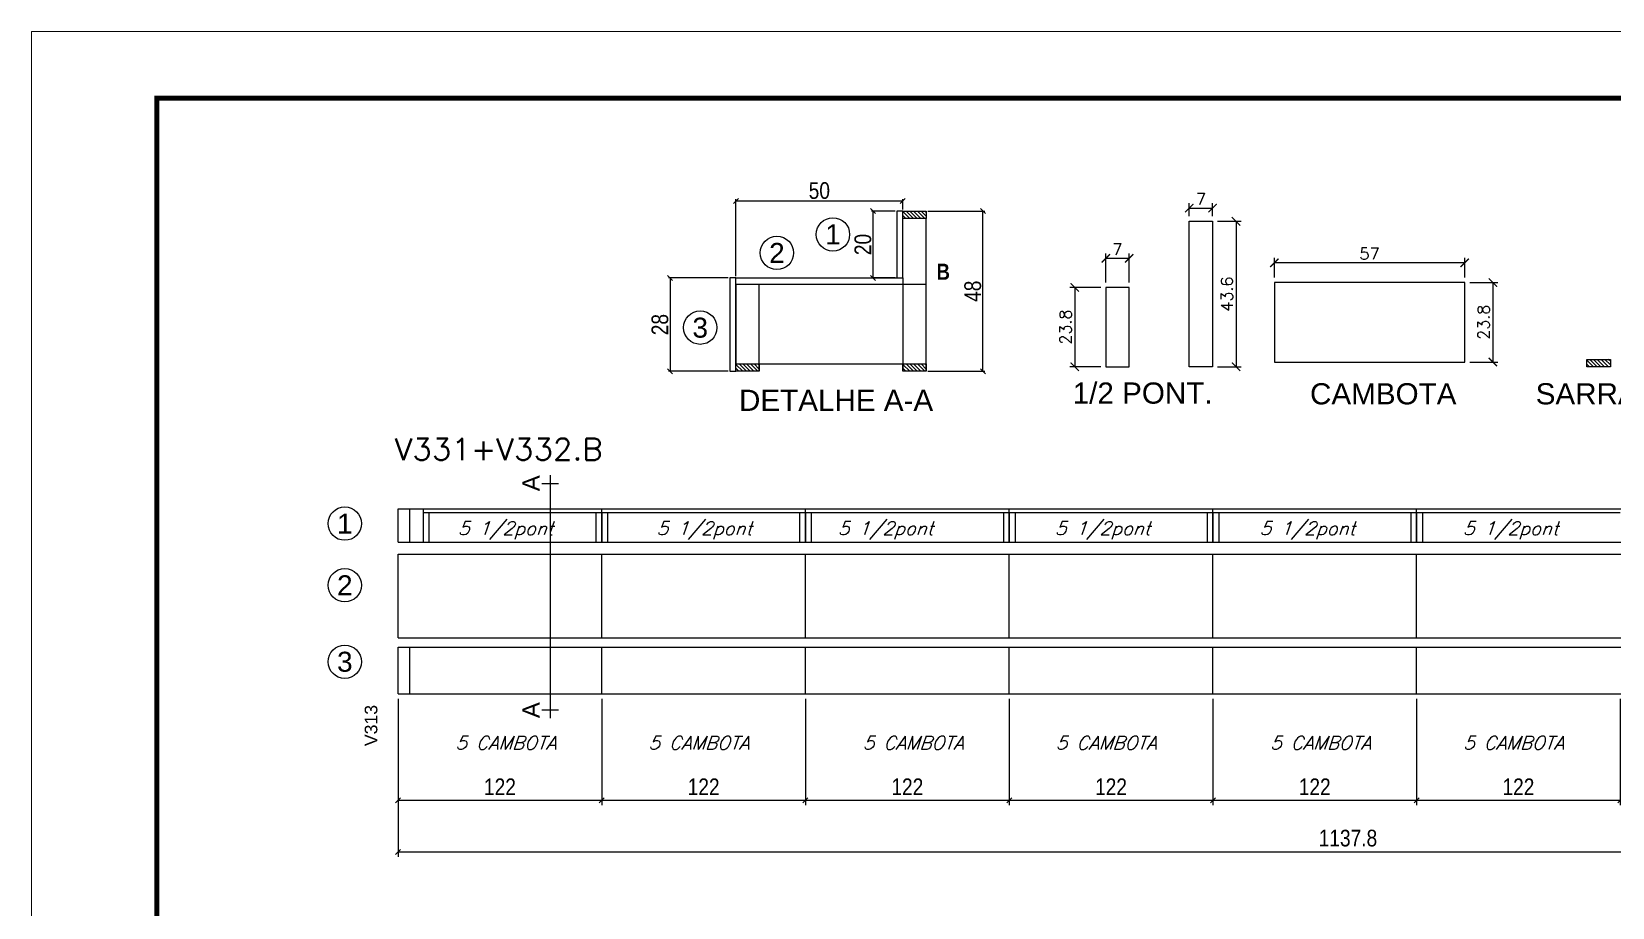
# Model space of a CAD drawing. Extents: x -3394 to 16474, y -5031 to 14397.
# Drawn here: x 9027 to 9974, y 2386 to 2911 of the extents above; entities that cross this region are included whole.
import ezdxf
from ezdxf.enums import TextEntityAlignment as Align

# ---------------------------------------------------------------- set-up
doc = ezdxf.new("R2010")
doc.units = 0
doc.linetypes.add('DASHED', pattern=[0.75, 0.5, -0.25])
doc.linetypes.add('HIDDEN', pattern=[0.375, 0.25, -0.125])
doc.layers.get('0').update_dxf_attribs({"linetype": 'CONTINUOUS'})
doc.layers.get('Defpoints').update_dxf_attribs({"linetype": 'CONTINUOUS'})
for name, color, linetype in [('COTA', 241, 'CONTINUOUS'), ('detalhes', 4, 'CONTINUOUS'), ('NOMENCLATURA', 7, 'CONTINUOUS'), ('Painéis', 200, 'CONTINUOUS'), ('Sarr 3.5x7', 81, 'CONTINUOUS'), ('SARR_2.2x7', 40, 'CONTINUOUS'), ('SARR_3.5x7', 81, 'CONTINUOUS'), ('texto', 7, 'CONTINUOUS')]:
    doc.layers.add(name, color=color, linetype=linetype)
for name, color, linetype, lineweight in [('Folhas', 255, 'CONTINUOUS', 9), ('SARRAFO DE PRESSAO', 251, 'DASHED', 9), ('Texto Seção', 7, 'CONTINUOUS', 15)]:
    doc.layers.add(name, color=color, linetype=linetype, lineweight=lineweight)
doc.styles.add('ARIAL', font='arial.ttf')
doc.styles.add('COTA TECNICA', font='techl___.ttf', dxfattribs={"height": 10})
doc.styles.add('COTA TECNICA 2X', font='techl___.ttf', dxfattribs={"height": 10})
doc.styles.add('REGUA-120', font='ROMANS.shx', dxfattribs={"height": 15})
doc.styles.add('ROMANS', font='romans.shx')
doc.styles.add('TECNICA', font='techb___.ttf', dxfattribs={"height": 10})
doc.dimstyles.new('Cota Seção (2x)', dxfattribs={"dimtxt": 7, "dimasz": 5, "dimexe": 3, "dimexo": 3, "dimgap": 2, "dimtad": 3, "dimdec": 1, "dimlfac": 0.5, "dimzin": 12, "dimdsep": 46, "dimtxsty": 'ROMANS', "dimblk": 'ARCHTICK', "dimcen": 0, "dimclrd": 4, "dimclre": 4, "dimclrt": 1, "dimadec": 1, "dimazin": 3, "dimtfac": 1, "dimtdec": 1, "dimtmove": 0, "dimatfit": 3, "dimldrblk": 'OBLIQUE', "dimfxl": 1, "dimtolj": 1, "dimtzin": 12, "dimarcsym": 0})
doc.dimstyles.new('PAINEL', dxfattribs={"dimtxt": 10, "dimasz": 3, "dimexe": 3, "dimexo": 3, "dimgap": 3, "dimtad": 1, "dimdec": 1, "dimzin": 12, "dimdsep": 46, "dimtxsty": 'COTA TECNICA', "dimblk1": 'OBLIQUE', "dimblk2": 'OBLIQUE', "dimsah": 1, "dimcen": 0.9, "dimclrd": 4, "dimclre": 4, "dimclrt": 240, "dimadec": 1, "dimazin": 3, "dimtfac": 1, "dimtdec": 1, "dimtmove": 0, "dimatfit": 3, "dimfxl": 1, "dimtolj": 1, "dimtzin": 12, "dimarcsym": 0})
doc.dimstyles.new('SECAO', dxfattribs={"dimscale": 0.333333, "dimtxt": 5, "dimasz": 9, "dimexe": 3, "dimexo": 3, "dimgap": 3, "dimtad": 1, "dimdec": 1, "dimlfac": 0.5, "dimzin": 12, "dimdsep": 46, "dimtxsty": 'COTA TECNICA 2X', "dimblk1": 'OBLIQUE', "dimblk2": 'OBLIQUE', "dimsah": 1, "dimcen": 0.9, "dimclrd": 4, "dimclre": 4, "dimclrt": 240, "dimadec": 1, "dimazin": 3, "dimtfac": 1, "dimtdec": 1, "dimtmove": 0, "dimatfit": 3, "dimfxl": 1, "dimtolj": 1, "dimtzin": 12, "dimarcsym": 0})
pattern_1 = [(135, (40687.6353, -120713.4066), (-1.122532015, -1.122532015), [])]
pattern_2 = [(135, (40587.6353, -120805.0066), (-1.122532015, -1.122532015), [])]
pattern_3 = [(135, (40687.6353, -120805.0066), (-1.122532015, -1.122532015), [])]

# ---------------------------------------------------------------- blocks, each defined once
blk = doc.blocks.new('9999999999')
at = {"layer": 'Folhas'}
blk.add_lwpolyline([(98138.98, 34190.21), (99623.98, 34190.21), (99623.98, 35240.21), (98138.98, 35240.21)], close=True, dxfattribs=at)
at = {"layer": 'Folhas', "color": 30, "const_width": 3}
blk.add_lwpolyline([(98213.98, 34230.21), (99583.98, 34230.21), (99583.98, 35200.21), (98213.98, 35200.21)], close=True, dxfattribs=at)
blk = doc.blocks.new('_ArchTick')
at = {"color": 0, "linetype": 'ByBlock', "const_width": 0.15}
blk.add_lwpolyline([(-0.5, -0.5), (0.5, 0.5)], dxfattribs=at)
blk = doc.blocks.new('*D1357')
at = {"layer": 'COTA', "color": 4, "lineweight": -2, "transparency": 16777216}
for p, q in [((9737.55, 2797.09), (9751.58, 2797.09)), ((9748.58, 2797.09), (9748.58, 2709.89)), ((9737.55, 2709.89), (9751.58, 2709.89))]:
    blk.add_line(p, q, dxfattribs=at)
at = {"layer": 'Defpoints', "color": 0, "transparency": 16777216}
for p in [(9734.55, 2797.09), (9734.55, 2709.89), (9748.58, 2709.89)]:
    blk.add_point(p, dxfattribs=at)
at = {"layer": 'COTA', "color": 4, "lineweight": -2, "transparency": 16777216, "xscale": 5, "yscale": 5, "zscale": 5}
for p, rotation in [((9748.58, 2797.09), 90), ((9748.58, 2709.89), 270)]:
    blk.add_blockref('_ArchTick', p, dxfattribs=dict(at, rotation=rotation))
at = {"layer": 'COTA', "color": 1, "transparency": 16777216, "insert": (9743.08, 2753.49), "char_height": 7, "attachment_point": 5, "rotation": 90, "style": 'ROMANS'}
blk.add_mtext('\\A1;43.6', dxfattribs=at)
blk = doc.blocks.new('_Oblique')
at = {"color": 0, "linetype": 'ByBlock', "lineweight": -2}
blk.add_line((-0.5, -0.5), (0.5, 0.5), dxfattribs=at)
blk = doc.blocks.new('*D1358')
at = {"layer": 'COTA', "color": 4, "lineweight": -2, "transparency": 16777216}
for p, q in [((9667.55, 2757.49), (9648.98, 2757.49)), ((9651.98, 2757.49), (9651.98, 2709.89)), ((9667.55, 2709.89), (9648.98, 2709.89))]:
    blk.add_line(p, q, dxfattribs=at)
at = {"layer": 'Defpoints', "color": 0, "transparency": 16777216}
for p in [(9670.55, 2757.49), (9651.98, 2709.89), (9670.55, 2709.89)]:
    blk.add_point(p, dxfattribs=at)
at = {"layer": 'COTA', "color": 4, "lineweight": -2, "transparency": 16777216, "xscale": 5, "yscale": 5, "zscale": 5}
for p, rotation in [((9651.98, 2757.49), 90), ((9651.98, 2709.89), 270)]:
    blk.add_blockref('_ArchTick', p, dxfattribs=dict(at, rotation=rotation))
at = {"layer": 'COTA', "color": 1, "transparency": 16777216, "insert": (9646.48, 2733.69), "char_height": 7, "attachment_point": 5, "rotation": 90, "style": 'ROMANS'}
blk.add_mtext('\\A1;23.8', dxfattribs=at)
blk = doc.blocks.new('*D1363')
at = {"layer": 'COTA', "color": 4, "linetype": 'ByBlock', "lineweight": -2, "transparency": 16777216}
for p, q in [((9246.7, 2510.88), (9246.7, 2447.04)), ((9368.7, 2510.88), (9368.7, 2447.04)), ((9246.7, 2450.04), (9368.7, 2450.04))]:
    blk.add_line(p, q, dxfattribs=at)
at = {"layer": 'Defpoints', "color": 0, "linetype": 'ByBlock', "transparency": 16777216}
for p in [(9246.7, 2513.88), (9368.7, 2513.88), (9368.7, 2450.04)]:
    blk.add_point(p, dxfattribs=at)
at = {"layer": 'COTA', "color": 4, "linetype": 'ByBlock', "lineweight": -2, "transparency": 16777216, "xscale": 3, "yscale": 3, "zscale": 3, "rotation": 180}
blk.add_blockref('_Oblique', (9246.7, 2450.04), dxfattribs=at)
at = {"layer": 'COTA', "color": 4, "linetype": 'ByBlock', "lineweight": -2, "transparency": 16777216, "xscale": 3, "yscale": 3, "zscale": 3}
blk.add_blockref('_Oblique', (9368.7, 2450.04), dxfattribs=at)
at = {"layer": 'COTA', "color": 240, "linetype": 'ByBlock', "transparency": 16777216, "insert": (9307.7, 2458.1), "char_height": 10, "attachment_point": 5, "style": 'COTA TECNICA'}
blk.add_mtext('\\A1;122', dxfattribs=at)
blk = doc.blocks.new('*D1364')
at = {"layer": 'COTA', "color": 4, "linetype": 'ByBlock', "lineweight": -2, "transparency": 16777216}
for p, q in [((9490.7, 2510.88), (9490.7, 2447.04)), ((9612.7, 2510.88), (9612.7, 2447.04)), ((9490.7, 2450.04), (9612.7, 2450.04))]:
    blk.add_line(p, q, dxfattribs=at)
at = {"layer": 'Defpoints', "color": 0, "linetype": 'ByBlock', "transparency": 16777216}
for p in [(9490.7, 2513.88), (9612.7, 2513.88), (9612.7, 2450.04)]:
    blk.add_point(p, dxfattribs=at)
at = {"layer": 'COTA', "color": 4, "linetype": 'ByBlock', "lineweight": -2, "transparency": 16777216, "xscale": 3, "yscale": 3, "zscale": 3, "rotation": 180}
blk.add_blockref('_Oblique', (9490.7, 2450.04), dxfattribs=at)
at = {"layer": 'COTA', "color": 4, "linetype": 'ByBlock', "lineweight": -2, "transparency": 16777216, "xscale": 3, "yscale": 3, "zscale": 3}
blk.add_blockref('_Oblique', (9612.7, 2450.04), dxfattribs=at)
at = {"layer": 'COTA', "color": 240, "linetype": 'ByBlock', "transparency": 16777216, "insert": (9551.7, 2458.1), "char_height": 10, "attachment_point": 5, "style": 'COTA TECNICA'}
blk.add_mtext('\\A1;122', dxfattribs=at)
blk = doc.blocks.new('*D1365')
at = {"layer": 'COTA', "color": 4, "linetype": 'ByBlock', "lineweight": -2, "transparency": 16777216}
for p, q in [((9246.7, 2510.88), (9246.7, 2416.05)), ((10384.5, 2510.88), (10384.5, 2416.05)), ((9246.7, 2419.05), (10384.5, 2419.05))]:
    blk.add_line(p, q, dxfattribs=at)
at = {"layer": 'Defpoints', "color": 0, "linetype": 'ByBlock', "transparency": 16777216}
for p in [(9246.7, 2513.88), (10384.5, 2513.88), (10384.5, 2419.05)]:
    blk.add_point(p, dxfattribs=at)
at = {"layer": 'COTA', "color": 4, "linetype": 'ByBlock', "lineweight": -2, "transparency": 16777216, "xscale": 3, "yscale": 3, "zscale": 3, "rotation": 180}
blk.add_blockref('_Oblique', (9246.7, 2419.05), dxfattribs=at)
at = {"layer": 'COTA', "color": 4, "linetype": 'ByBlock', "lineweight": -2, "transparency": 16777216, "xscale": 3, "yscale": 3, "zscale": 3}
blk.add_blockref('_Oblique', (10384.5, 2419.05), dxfattribs=at)
at = {"layer": 'COTA', "color": 240, "linetype": 'ByBlock', "transparency": 16777216, "insert": (9815.6, 2427.29), "char_height": 10, "attachment_point": 5, "style": 'COTA TECNICA'}
blk.add_mtext('\\A1;1137.8', dxfattribs=at)
blk = doc.blocks.new('*D1366')
at = {"layer": 'COTA', "color": 4, "linetype": 'ByBlock', "lineweight": -2, "transparency": 16777216}
for p, q in [((9734.7, 2510.88), (9734.7, 2447.04)), ((9856.7, 2510.88), (9856.7, 2447.04)), ((9734.7, 2450.04), (9856.7, 2450.04))]:
    blk.add_line(p, q, dxfattribs=at)
at = {"layer": 'Defpoints', "color": 0, "linetype": 'ByBlock', "transparency": 16777216}
for p in [(9734.7, 2513.88), (9856.7, 2513.88), (9856.7, 2450.04)]:
    blk.add_point(p, dxfattribs=at)
at = {"layer": 'COTA', "color": 4, "linetype": 'ByBlock', "lineweight": -2, "transparency": 16777216, "xscale": 3, "yscale": 3, "zscale": 3, "rotation": 180}
blk.add_blockref('_Oblique', (9734.7, 2450.04), dxfattribs=at)
at = {"layer": 'COTA', "color": 4, "linetype": 'ByBlock', "lineweight": -2, "transparency": 16777216, "xscale": 3, "yscale": 3, "zscale": 3}
blk.add_blockref('_Oblique', (9856.7, 2450.04), dxfattribs=at)
at = {"layer": 'COTA', "color": 240, "linetype": 'ByBlock', "transparency": 16777216, "insert": (9795.7, 2458.1), "char_height": 10, "attachment_point": 5, "style": 'COTA TECNICA'}
blk.add_mtext('\\A1;122', dxfattribs=at)
blk = doc.blocks.new('*D1367')
at = {"layer": 'COTA', "color": 4, "lineweight": -2, "transparency": 16777216}
for p, q in [((9368.7, 2510.88), (9368.7, 2447.04)), ((9490.7, 2510.88), (9490.7, 2447.04)), ((9368.7, 2450.04), (9490.7, 2450.04))]:
    blk.add_line(p, q, dxfattribs=at)
at = {"layer": 'Defpoints', "color": 0, "transparency": 16777216}
for p in [(9368.7, 2513.88), (9490.7, 2513.88), (9490.7, 2450.04)]:
    blk.add_point(p, dxfattribs=at)
at = {"layer": 'COTA', "color": 4, "lineweight": -2, "transparency": 16777216, "xscale": 3, "yscale": 3, "zscale": 3, "rotation": 180}
blk.add_blockref('_Oblique', (9368.7, 2450.04), dxfattribs=at)
at = {"layer": 'COTA', "color": 4, "lineweight": -2, "transparency": 16777216, "xscale": 3, "yscale": 3, "zscale": 3}
blk.add_blockref('_Oblique', (9490.7, 2450.04), dxfattribs=at)
at = {"layer": 'COTA', "color": 240, "transparency": 16777216, "insert": (9429.7, 2458.1), "char_height": 10, "attachment_point": 5, "style": 'COTA TECNICA'}
blk.add_mtext('\\A1;122', dxfattribs=at)
blk = doc.blocks.new('*D1368')
at = {"layer": 'COTA', "color": 4, "lineweight": -2, "transparency": 16777216}
for p, q in [((9612.7, 2510.88), (9612.7, 2447.04)), ((9734.7, 2510.88), (9734.7, 2447.04)), ((9612.7, 2450.04), (9734.7, 2450.04))]:
    blk.add_line(p, q, dxfattribs=at)
at = {"layer": 'Defpoints', "color": 0, "transparency": 16777216}
for p in [(9612.7, 2513.88), (9734.7, 2513.88), (9734.7, 2450.04)]:
    blk.add_point(p, dxfattribs=at)
at = {"layer": 'COTA', "color": 4, "lineweight": -2, "transparency": 16777216, "xscale": 3, "yscale": 3, "zscale": 3, "rotation": 180}
blk.add_blockref('_Oblique', (9612.7, 2450.04), dxfattribs=at)
at = {"layer": 'COTA', "color": 4, "lineweight": -2, "transparency": 16777216, "xscale": 3, "yscale": 3, "zscale": 3}
blk.add_blockref('_Oblique', (9734.7, 2450.04), dxfattribs=at)
at = {"layer": 'COTA', "color": 240, "transparency": 16777216, "insert": (9673.7, 2458.1), "char_height": 10, "attachment_point": 5, "style": 'COTA TECNICA'}
blk.add_mtext('\\A1;122', dxfattribs=at)
blk = doc.blocks.new('*D1369')
at = {"layer": 'COTA', "color": 4, "lineweight": -2, "transparency": 16777216}
for p, q in [((9856.7, 2510.88), (9856.7, 2447.04)), ((9978.7, 2510.88), (9978.7, 2447.04)), ((9856.7, 2450.04), (9978.7, 2450.04))]:
    blk.add_line(p, q, dxfattribs=at)
at = {"layer": 'Defpoints', "color": 0, "transparency": 16777216}
for p in [(9856.7, 2513.88), (9978.7, 2513.88), (9978.7, 2450.04)]:
    blk.add_point(p, dxfattribs=at)
at = {"layer": 'COTA', "color": 4, "lineweight": -2, "transparency": 16777216, "xscale": 3, "yscale": 3, "zscale": 3, "rotation": 180}
blk.add_blockref('_Oblique', (9856.7, 2450.04), dxfattribs=at)
at = {"layer": 'COTA', "color": 4, "lineweight": -2, "transparency": 16777216, "xscale": 3, "yscale": 3, "zscale": 3}
blk.add_blockref('_Oblique', (9978.7, 2450.04), dxfattribs=at)
at = {"layer": 'COTA', "color": 240, "transparency": 16777216, "insert": (9917.7, 2458.1), "char_height": 10, "attachment_point": 5, "style": 'COTA TECNICA'}
blk.add_mtext('\\A1;122', dxfattribs=at)
blk = doc.blocks.new('*D1424')
at = {"layer": 'COTA', "color": 4, "lineweight": -2, "transparency": 16777216}
for p, q in [((9564, 2803.16), (9598.02, 2803.16)), ((9597.02, 2707.16), (9597.02, 2803.16)), ((9564, 2707.16), (9598.02, 2707.16))]:
    blk.add_line(p, q, dxfattribs=at)
at = {"layer": 'Defpoints', "color": 0, "transparency": 16777216}
for p in [(9563, 2803.16), (9597.02, 2803.16), (9563, 2707.16)]:
    blk.add_point(p, dxfattribs=at)
at = {"layer": 'COTA', "color": 4, "lineweight": -2, "transparency": 16777216, "xscale": 3, "yscale": 3, "zscale": 3}
for p, rotation in [((9597.02, 2803.16), 90), ((9597.02, 2707.16), 270)]:
    blk.add_blockref('_Oblique', p, dxfattribs=dict(at, rotation=rotation))
at = {"layer": 'COTA', "color": 240, "transparency": 16777216, "insert": (9590.92, 2755.16), "char_height": 10, "attachment_point": 5, "rotation": 90, "style": 'COTA TECNICA 2X'}
blk.add_mtext('\\A1;48', dxfattribs=at)
blk = doc.blocks.new('*D1425')
at = {"layer": 'COTA', "color": 4, "lineweight": -2, "transparency": 16777216}
for p, q in [((9544.4, 2803.16), (9530.23, 2803.16)), ((9531.23, 2763.16), (9531.23, 2803.16)), ((9544.4, 2763.16), (9530.23, 2763.16))]:
    blk.add_line(p, q, dxfattribs=at)
at = {"layer": 'Defpoints', "color": 0, "transparency": 16777216}
for p in [(9531.23, 2803.16), (9545.4, 2803.16), (9545.4, 2763.16)]:
    blk.add_point(p, dxfattribs=at)
at = {"layer": 'COTA', "color": 4, "lineweight": -2, "transparency": 16777216, "xscale": 3, "yscale": 3, "zscale": 3}
for p, rotation in [((9531.23, 2803.16), 90), ((9531.23, 2763.16), 270)]:
    blk.add_blockref('_Oblique', p, dxfattribs=dict(at, rotation=rotation))
at = {"layer": 'COTA', "color": 240, "transparency": 16777216, "insert": (9525.12, 2783.16), "char_height": 10, "attachment_point": 5, "rotation": 90, "style": 'COTA TECNICA 2X'}
blk.add_mtext('\\A1;20', dxfattribs=at)
blk = doc.blocks.new('*D1426')
at = {"layer": 'COTA', "color": 4, "lineweight": -2, "transparency": 16777216}
for p, q in [((9444.4, 2763.16), (9408.64, 2763.16)), ((9409.64, 2763.16), (9409.64, 2707.16)), ((9444.4, 2707.16), (9408.64, 2707.16))]:
    blk.add_line(p, q, dxfattribs=at)
at = {"layer": 'Defpoints', "color": 0, "transparency": 16777216}
for p in [(9445.4, 2763.16), (9409.64, 2707.16), (9445.4, 2707.16)]:
    blk.add_point(p, dxfattribs=at)
at = {"layer": 'COTA', "color": 4, "lineweight": -2, "transparency": 16777216, "xscale": 3, "yscale": 3, "zscale": 3}
for p, rotation in [((9409.64, 2763.16), 90), ((9409.64, 2707.16), 270)]:
    blk.add_blockref('_Oblique', p, dxfattribs=dict(at, rotation=rotation))
at = {"layer": 'COTA', "color": 240, "transparency": 16777216, "insert": (9403.55, 2735.16), "char_height": 10, "attachment_point": 5, "rotation": 90, "style": 'COTA TECNICA 2X'}
blk.add_mtext('\\A1;28', dxfattribs=at)
blk = doc.blocks.new('*D1427')
at = {"layer": 'COTA', "color": 4, "lineweight": -2, "transparency": 16777216}
for p, q in [((9449, 2764.16), (9449, 2810.34)), ((9449, 2809.34), (9549, 2809.34)), ((9549, 2804.16), (9549, 2810.34))]:
    blk.add_line(p, q, dxfattribs=at)
at = {"layer": 'Defpoints', "color": 0, "transparency": 16777216}
for p in [(9549, 2809.34), (9549, 2803.16), (9449, 2763.16)]:
    blk.add_point(p, dxfattribs=at)
at = {"layer": 'COTA', "color": 4, "lineweight": -2, "transparency": 16777216, "xscale": 3, "yscale": 3, "zscale": 3, "rotation": 180}
blk.add_blockref('_Oblique', (9449, 2809.34), dxfattribs=at)
at = {"layer": 'COTA', "color": 4, "lineweight": -2, "transparency": 16777216, "xscale": 3, "yscale": 3, "zscale": 3}
blk.add_blockref('_Oblique', (9549, 2809.34), dxfattribs=at)
at = {"layer": 'COTA', "color": 240, "transparency": 16777216, "insert": (9499, 2815.45), "char_height": 10, "attachment_point": 5, "style": 'COTA TECNICA 2X'}
blk.add_mtext('\\A1;50', dxfattribs=at)
blk = doc.blocks.new('*D1410')
at = {"layer": 'COTA', "color": 4, "lineweight": -2, "transparency": 16777216}
for p, q in [((9670.55, 2760.49), (9670.55, 2777.85)), ((9684.55, 2774.85), (9670.55, 2774.85)), ((9684.55, 2760.49), (9684.55, 2777.85))]:
    blk.add_line(p, q, dxfattribs=at)
at = {"layer": 'Defpoints', "color": 0, "transparency": 16777216}
for p in [(9670.55, 2774.85), (9670.55, 2757.49), (9684.55, 2757.49)]:
    blk.add_point(p, dxfattribs=at)
at = {"layer": 'COTA', "color": 4, "lineweight": -2, "transparency": 16777216, "xscale": 5, "yscale": 5, "zscale": 5, "rotation": 180}
blk.add_blockref('_ArchTick', (9670.55, 2774.85), dxfattribs=at)
at = {"layer": 'COTA', "color": 4, "lineweight": -2, "transparency": 16777216, "xscale": 5, "yscale": 5, "zscale": 5}
blk.add_blockref('_ArchTick', (9684.55, 2774.85), dxfattribs=at)
at = {"layer": 'COTA', "color": 1, "transparency": 16777216, "insert": (9677.55, 2780.35), "char_height": 7, "attachment_point": 5, "style": 'ROMANS'}
blk.add_mtext('\\A1;7', dxfattribs=at)
blk = doc.blocks.new('*D1411')
at = {"layer": 'COTA', "color": 4, "lineweight": -2, "transparency": 16777216}
for p, q in [((9720.55, 2800.09), (9720.55, 2807.99)), ((9720.55, 2804.99), (9734.55, 2804.99)), ((9734.55, 2800.09), (9734.55, 2807.99))]:
    blk.add_line(p, q, dxfattribs=at)
at = {"layer": 'Defpoints', "color": 0, "transparency": 16777216}
for p in [(9734.55, 2804.99), (9720.55, 2797.09), (9734.55, 2797.09)]:
    blk.add_point(p, dxfattribs=at)
at = {"layer": 'COTA', "color": 4, "lineweight": -2, "transparency": 16777216, "xscale": 5, "yscale": 5, "zscale": 5, "rotation": 180}
blk.add_blockref('_ArchTick', (9720.55, 2804.99), dxfattribs=at)
at = {"layer": 'COTA', "color": 4, "lineweight": -2, "transparency": 16777216, "xscale": 5, "yscale": 5, "zscale": 5}
blk.add_blockref('_ArchTick', (9734.55, 2804.99), dxfattribs=at)
at = {"layer": 'COTA', "color": 1, "transparency": 16777216, "insert": (9727.55, 2810.49), "char_height": 7, "attachment_point": 5, "style": 'ROMANS'}
blk.add_mtext('\\A1;7', dxfattribs=at)
blk = doc.blocks.new('*D1412')
at = {"layer": 'COTA', "color": 4, "lineweight": -2, "transparency": 16777216}
for p, q in [((9888.51, 2760.34), (9905.37, 2760.34)), ((9902.37, 2760.34), (9902.37, 2712.74)), ((9888.51, 2712.74), (9905.37, 2712.74))]:
    blk.add_line(p, q, dxfattribs=at)
at = {"layer": 'Defpoints', "color": 0, "transparency": 16777216}
for p in [(9885.51, 2760.34), (9885.51, 2712.74), (9902.37, 2712.74)]:
    blk.add_point(p, dxfattribs=at)
at = {"layer": 'COTA', "color": 4, "lineweight": -2, "transparency": 16777216, "xscale": 5, "yscale": 5, "zscale": 5}
for p, rotation in [((9902.37, 2760.34), 90), ((9902.37, 2712.74), 270)]:
    blk.add_blockref('_ArchTick', p, dxfattribs=dict(at, rotation=rotation))
at = {"layer": 'COTA', "color": 1, "transparency": 16777216, "insert": (9896.87, 2736.54), "char_height": 7, "attachment_point": 5, "rotation": 90, "style": 'ROMANS'}
blk.add_mtext('\\A1;23.8', dxfattribs=at)
blk = doc.blocks.new('*D1413')
at = {"layer": 'COTA', "color": 4, "lineweight": -2, "transparency": 16777216}
for p, q in [((9771.51, 2763.34), (9771.51, 2775.2)), ((9885.51, 2763.34), (9885.51, 2775.2)), ((9885.51, 2772.2), (9771.51, 2772.2))]:
    blk.add_line(p, q, dxfattribs=at)
at = {"layer": 'Defpoints', "color": 0, "transparency": 16777216}
for p in [(9771.51, 2772.2), (9771.51, 2760.34), (9885.51, 2760.34)]:
    blk.add_point(p, dxfattribs=at)
at = {"layer": 'COTA', "color": 4, "lineweight": -2, "transparency": 16777216, "xscale": 5, "yscale": 5, "zscale": 5, "rotation": 180}
blk.add_blockref('_ArchTick', (9771.51, 2772.2), dxfattribs=at)
at = {"layer": 'COTA', "color": 4, "lineweight": -2, "transparency": 16777216, "xscale": 5, "yscale": 5, "zscale": 5}
blk.add_blockref('_ArchTick', (9885.51, 2772.2), dxfattribs=at)
at = {"layer": 'COTA', "color": 1, "transparency": 16777216, "insert": (9828.51, 2777.7), "char_height": 7, "attachment_point": 5, "style": 'ROMANS'}
blk.add_mtext('\\A1;57', dxfattribs=at)

msp = doc.modelspace()

# ---------------------------------------------------------------- hatches: boundary and pattern name
at = {"layer": 'SARR_2.2x7'}
h = msp.add_hatch(dxfattribs=at)
h.set_pattern_fill('ANSI31', color=256, scale=0.5, angle=90)
h.set_pattern_definition(pattern_1)
h.paths.add_polyline_path([(9563, 2803.16), (9563, 2798.76), (9549, 2798.76), (9549, 2803.16)])
h = msp.add_hatch(dxfattribs=at)
h.set_pattern_fill('ANSI31', color=256, scale=0.5, angle=90)
h.set_pattern_definition(pattern_1)
h.paths.add_polyline_path([(9563, 2803.16), (9563, 2798.76), (9549, 2798.76), (9549, 2803.16)])
h = msp.add_hatch(dxfattribs=at)
h.set_pattern_fill('ANSI31', color=256, scale=0.5, angle=90)
h.set_pattern_definition(pattern_2)
h.paths.add_polyline_path([(9463, 2711.56), (9463, 2707.16), (9449, 2707.16), (9449, 2711.56)])
h = msp.add_hatch(dxfattribs=at)
h.set_pattern_fill('ANSI31', color=256, scale=0.5, angle=90)
h.set_pattern_definition(pattern_2)
h.paths.add_polyline_path([(9463, 2711.56), (9463, 2707.16), (9449, 2707.16), (9449, 2711.56)])
h = msp.add_hatch(dxfattribs=at)
h.set_pattern_fill('ANSI31', color=256, scale=0.5, angle=90)
h.set_pattern_definition(pattern_3)
h.paths.add_polyline_path([(9563, 2711.56), (9563, 2707.16), (9549, 2707.16), (9549, 2711.56)])
h = msp.add_hatch(dxfattribs=at)
h.set_pattern_fill('ANSI31', color=256, scale=0.5, angle=90)
h.set_pattern_definition(pattern_3)
h.paths.add_polyline_path([(9563, 2711.56), (9563, 2707.16), (9549, 2707.16), (9549, 2711.56)])
h = msp.add_hatch(dxfattribs=at)
h.set_pattern_fill('ANSI31', color=256, scale=0.5, angle=270, style=0)
h.set_pattern_definition([(315, (32915.3789, -5519.7513), (1.12253202, 1.12253202), [])])
h.paths.add_polyline_path([(9958.76, 2709.89), (9958.76, 2714.29), (9972.76, 2714.29), (9972.76, 2709.89)])

# ---------------------------------------------------------------- linework, layer by layer
at = {"layer": 'detalhes'}
for p, q in [((9337.72, 2644.86), (9337.72, 2499.24)), ((9332.72, 2639.86), (9342.72, 2639.86)), ((9332.72, 2504.24), (9342.72, 2504.24))]:
    msp.add_line(p, q, dxfattribs=at)
at = {"layer": 'Painéis', "linetype": 'ByBlock'}
for p, q in [((9246.7, 2624.66), (10411.5, 2624.66)), ((9246.7, 2604.66), (9246.7, 2624.66)), ((9368.7, 2604.66), (9368.7, 2624.66)), ((9490.7, 2604.66), (9490.7, 2624.66)), ((9612.7, 2604.66), (9612.7, 2624.66)), ((9734.7, 2604.66), (9734.7, 2624.66)), ((9856.7, 2604.66), (9856.7, 2624.66)), ((9246.7, 2604.66), (10411.5, 2604.66)), ((9246.7, 2597.46), (10384.5, 2597.46)), ((9246.7, 2547.46), (9246.7, 2597.46)), ((9368.7, 2547.46), (9368.7, 2597.46)), ((9490.7, 2547.46), (9490.7, 2597.46)), ((9612.7, 2547.46), (9612.7, 2597.46)), ((9734.7, 2547.46), (9734.7, 2597.46)), ((9856.7, 2547.46), (9856.7, 2597.46)), ((9246.7, 2547.46), (10384.5, 2547.46)), ((9246.7, 2541.88), (10384.5, 2541.88)), ((9246.7, 2513.88), (9246.7, 2541.88)), ((9368.7, 2513.88), (9368.7, 2541.88)), ((9490.7, 2513.88), (9490.7, 2541.88)), ((9612.7, 2513.88), (9612.7, 2541.88)), ((9734.7, 2513.88), (9734.7, 2541.88)), ((9856.7, 2513.88), (9856.7, 2541.88)), ((9246.7, 2513.88), (10384.5, 2513.88))]:
    msp.add_line(p, q, dxfattribs=at)
at = {"layer": 'Painéis', "linetype": 'Continuous'}
for points in [[(9549, 2763.16), (9549, 2803.16), (9545.4, 2803.16), (9545.4, 2763.16)], [(9449, 2707.16), (9449, 2763.16), (9445.4, 2763.16), (9445.4, 2707.16)]]:
    msp.add_lwpolyline(points, close=True, dxfattribs=at)
at = {"layer": 'Painéis'}
msp.add_lwpolyline([(9449, 2763.16), (9549, 2763.16), (9549, 2759.16), (9449, 2759.16)], close=True, dxfattribs=at)
at = {"layer": 'Painéis', "elevation": 0}
for points in [[(9563, 2759.16), (9449, 2759.16), (9449, 2711.56), (9563, 2711.56)], [(9885.51, 2760.34), (9771.51, 2760.34), (9771.51, 2712.74), (9885.51, 2712.74)]]:
    msp.add_lwpolyline(points, close=True, dxfattribs=at)
at = {"layer": 'Painéis', "color": 1}
for centre in [(9507.16, 2789.24), (9473.6, 2778.11), (9427.66, 2733.33), (9214.79, 2615.85), (9214.79, 2578.89), (9214.79, 2533.06)]:
    msp.add_circle(centre, 10, dxfattribs=at)
at = {"layer": 'Sarr 3.5x7', "linetype": 'HIDDEN'}
for p, q in [((9463, 2707.16), (9463, 2759.16)), ((9549, 2759.16), (9549, 2707.16))]:
    msp.add_line(p, q, dxfattribs=at)
at = {"layer": 'Sarr 3.5x7'}
for points in [[(9720.55, 2797.09), (9734.55, 2797.09), (9734.55, 2709.89), (9720.55, 2709.89)], [(9684.55, 2757.49), (9670.55, 2757.49), (9670.55, 2709.89), (9684.55, 2709.89)]]:
    msp.add_lwpolyline(points, close=True, dxfattribs=at)
at = {"layer": 'SARR_2.2x7', "linetype": 'Continuous'}
for p, q in [((9253.7, 2604.66), (9253.7, 2624.66)), ((9261.7, 2622.46), (9368.7, 2622.46)), ((9368.7, 2622.46), (9490.7, 2622.46)), ((9490.7, 2622.46), (9612.7, 2622.46)), ((9612.7, 2622.46), (9734.7, 2622.46)), ((9734.7, 2622.46), (9856.7, 2622.46)), ((9856.7, 2622.46), (9978.7, 2622.46)), ((9253.7, 2513.88), (9253.7, 2541.88))]:
    msp.add_line(p, q, dxfattribs=at)
at = {"layer": 'SARR_2.2x7'}
for points in [[(9549, 2803.16), (9563, 2803.16), (9563, 2798.76), (9549, 2798.76)], [(9549, 2803.16), (9563, 2803.16), (9563, 2798.76), (9549, 2798.76)], [(9449, 2711.56), (9463, 2711.56), (9463, 2707.16), (9449, 2707.16)], [(9449, 2711.56), (9463, 2711.56), (9463, 2707.16), (9449, 2707.16)], [(9958.76, 2709.89), (9958.76, 2714.29), (9972.76, 2714.29), (9972.76, 2709.89)]]:
    msp.add_lwpolyline(points, close=True, dxfattribs=at)
at = {"layer": 'SARR_2.2x7', "elevation": 0}
msp.add_lwpolyline([(9549, 2711.56), (9563, 2711.56), (9563, 2707.16), (9549, 2707.16)], close=True, dxfattribs=at)
msp.add_lwpolyline([(9549, 2711.56), (9563, 2711.56), (9563, 2707.16), (9549, 2707.16)], close=True, dxfattribs=at)
at = {"layer": 'SARR_3.5x7'}
for p, q in [((9563, 2798.76), (9549, 2798.76)), ((9563, 2707.16), (9563, 2798.76)), ((9463, 2707.16), (9449, 2707.16)), ((9563, 2707.16), (9549, 2707.16)), ((9261.7, 2624.66), (9261.7, 2604.66)), ((9265.2, 2622.46), (9265.2, 2604.66)), ((9365.2, 2622.46), (9365.2, 2604.66)), ((9368.7, 2622.46), (9368.7, 2604.66)), ((9372.2, 2622.46), (9372.2, 2604.66)), ((9487.2, 2622.46), (9487.2, 2604.66)), ((9490.7, 2622.46), (9490.7, 2604.66)), ((9494.2, 2622.46), (9494.2, 2604.66)), ((9609.2, 2622.46), (9609.2, 2604.66)), ((9612.7, 2622.46), (9612.7, 2604.66)), ((9616.2, 2622.46), (9616.2, 2604.66)), ((9731.2, 2622.46), (9731.2, 2604.66)), ((9734.7, 2622.46), (9734.7, 2604.66)), ((9738.2, 2622.46), (9738.2, 2604.66)), ((9853.2, 2622.46), (9853.2, 2604.66)), ((9856.7, 2622.46), (9856.7, 2604.66)), ((9860.2, 2622.46), (9860.2, 2604.66)), ((9261.7, 2604.66), (9265.2, 2604.66)), ((9487.2, 2604.66), (9490.7, 2604.66)), ((9490.7, 2604.66), (9494.2, 2604.66)), ((9731.2, 2604.66), (9734.7, 2604.66)), ((9734.7, 2604.66), (9738.2, 2604.66)), ((9853.2, 2604.66), (9856.7, 2604.66)), ((9856.7, 2604.66), (9860.2, 2604.66))]:
    msp.add_line(p, q, dxfattribs=at)

# ---------------------------------------------------------------- block references
at = {"layer": 'SARRAFO DE PRESSAO', "color": 6, "linetype": 'ByBlock'}
msp.add_blockref('9999999999', (-89111.77, -32329.4), dxfattribs=at)

# ---------------------------------------------------------------- texts
at = {"layer": 'detalhes', "style": 'TECNICA'}
msp.add_text('B', height=9.6, dxfattribs=at).set_placement((9569.24, 2762.05))
at = {"layer": 'detalhes', "color": 0, "linetype": 'Continuous', "style": 'ARIAL'}
for p in [(9326.31, 2640.06), (9326.31, 2504.04)]:
    msp.add_text('A', height=10.22, rotation=90, dxfattribs=at).set_placement(p, align=Align.MIDDLE_CENTER)
at = {"layer": 'NOMENCLATURA', "linetype": 'Continuous', "style": 'ARIAL'}
msp.add_text('V313', height=7.567, rotation=90, dxfattribs=at).set_placement((9234.28, 2482.49))
at = {"layer": 'Painéis', "color": 255, "style": 'ARIAL'}
for s, p in [('1', (9507.16, 2789.24)), ('2', (9473.6, 2778.11)), ('3', (9427.66, 2733.33)), ('1', (9214.79, 2615.85)), ('2', (9214.79, 2578.89)), ('3', (9214.79, 2533.06))]:
    msp.add_text(s, height=12, dxfattribs=at).set_placement(p, align=Align.MIDDLE_CENTER)
at = {"layer": 'texto', "color": 2, "char_height": 8, "attachment_point": 5, "style": 'ROMANS'}
for s, insert in [('{\\Q19;\\C256;5 1/2pont}', (9311.13, 2611.72)), ('{\\Q19;\\C256;5 1/2pont}', (9430.12, 2611.72)), ('{\\Q19;\\C256;5 1/2pont}', (9538.66, 2611.72)), ('{\\Q19;\\C256;5 1/2pont}', (9668.68, 2611.72)), ('{\\Q19;\\C256;5 1/2pont}', (9791.31, 2611.72)), ('{\\Q19;\\C256;5 1/2pont}', (9913.06, 2611.72)), ('{\\Q19;\\C256;5 CAMBOTA}', (9311.13, 2484.45)), ('{\\Q19;\\C256;5 CAMBOTA}', (9426.73, 2484.45)), ('{\\Q19;\\C256;5 CAMBOTA}', (9555.13, 2484.45)), ('{\\Q19;\\C256;5 CAMBOTA}', (9670.73, 2484.45)), ('{\\Q19;\\C256;5 CAMBOTA}', (9799.13, 2484.45)), ('{\\Q19;\\C256;5 CAMBOTA}', (9914.73, 2484.45))]:
    msp.add_mtext(s, dxfattribs=dict(at, insert=insert))
at = {"layer": 'Texto Seção', "color": 0, "linetype": 'Continuous', "style": 'ARIAL'}
for s, height, p in [('1/2 PONT.', 12.696, (9692.63, 2694.12)), ('CAMBOTA', 12.696, (9836.74, 2693.68)), ('SARRAFO', 12.696, (9970.9, 2693.68)), ('DETALHE A-A', 12.6957, (9509.03, 2689.78))]:
    msp.add_text(s, height=height, dxfattribs=at).set_placement(p, align=Align.MIDDLE_CENTER)
at = {"layer": 'Texto Seção', "style": 'REGUA-120', "width": 1.05}
msp.add_text('V331+V332.B', height=13, dxfattribs=at).set_placement((9244.7, 2653.98))

# ---------------------------------------------------------------- dimensions: what is measured, and where the dimension line sits
at = {"layer": 'COTA'}
for base, p1, p2, dimstyle, picture, middle in [((9549, 2809.34), (9449, 2763.16), (9549, 2803.16), 'SECAO', '*D1427', (9499, 2815.45)), ((9771.51, 2772.2), (9885.51, 2760.34), (9771.51, 2760.34), 'Cota Seção (2x)', '*D1413', (9828.51, 2777.7)), ((9490.7, 2450.04), (9368.7, 2513.88), (9490.7, 2513.88), 'PAINEL', '*D1367', (9429.7, 2458.1)), ((9734.7, 2450.04), (9612.7, 2513.88), (9734.7, 2513.88), 'PAINEL', '*D1368', (9673.7, 2458.1)), ((9978.7, 2450.04), (9856.7, 2513.88), (9978.7, 2513.88), 'PAINEL', '*D1369', (9917.7, 2458.1))]:
    dim = msp.add_linear_dim(base=base, p1=p1, p2=p2, dimstyle=dimstyle, dxfattribs=at)
    dim.commit()
    dim.dimension.update_dxf_attribs({"geometry": picture, "text_midpoint": middle})
for base, p1, p2, picture, middle in [((9734.55, 2804.99), (9720.55, 2797.09), (9734.55, 2797.09), '*D1411', (9727.55, 2804.99)), ((9670.55, 2774.85), (9684.55, 2757.49), (9670.55, 2757.49), '*D1410', (9677.55, 2774.85))]:
    dim = msp.add_linear_dim(base=base, p1=p1, p2=p2, dimstyle='Cota Seção (2x)', dxfattribs=at)
    dim.commit()
    dim.dimension.update_dxf_attribs({"geometry": picture, "text_midpoint": middle, "dimtype": 160})
for base, p1, p2, dimstyle, picture, middle in [((9531.23, 2803.16), (9545.4, 2763.16), (9545.4, 2803.16), 'SECAO', '*D1425', (9525.12, 2783.16)), ((9597.02, 2803.16), (9563, 2707.16), (9563, 2803.16), 'SECAO', '*D1424', (9590.92, 2755.16)), ((9748.58, 2709.89), (9734.55, 2797.09), (9734.55, 2709.89), 'Cota Seção (2x)', '*D1357', (9743.08, 2753.49)), ((9409.64, 2707.16), (9445.4, 2763.16), (9445.4, 2707.16), 'SECAO', '*D1426', (9403.55, 2735.16)), ((9651.98, 2709.89), (9670.55, 2757.49), (9670.55, 2709.89), 'Cota Seção (2x)', '*D1358', (9646.48, 2733.69)), ((9902.37, 2712.74), (9885.51, 2760.34), (9885.51, 2712.74), 'Cota Seção (2x)', '*D1412', (9896.87, 2736.54))]:
    dim = msp.add_linear_dim(base=base, p1=p1, p2=p2, angle=90, dimstyle=dimstyle, dxfattribs=at)
    dim.commit()
    dim.dimension.update_dxf_attribs({"geometry": picture, "text_midpoint": middle})
at = {"layer": 'COTA', "linetype": 'ByBlock'}
for base, p1, p2, picture, middle in [((9368.7, 2450.04), (9246.7, 2513.88), (9368.7, 2513.88), '*D1363', (9307.7, 2458.1)), ((10384.5, 2419.05), (9246.7, 2513.88), (10384.5, 2513.88), '*D1365', (9815.6, 2427.29)), ((9856.7, 2450.04), (9734.7, 2513.88), (9856.7, 2513.88), '*D1366', (9795.7, 2458.1))]:
    dim = msp.add_linear_dim(base=base, p1=p1, p2=p2, dimstyle='PAINEL', dxfattribs=at)
    dim.commit()
    dim.dimension.update_dxf_attribs({"geometry": picture, "text_midpoint": middle})
dim = msp.add_linear_dim(base=(9612.7, 2450.04), p1=(9490.7, 2513.88), p2=(9612.7, 2513.88), dimstyle='PAINEL', override={"dimtmove": 1}, dxfattribs=at)
dim.commit()
dim.dimension.update_dxf_attribs({"geometry": '*D1364', "text_midpoint": (9551.7, 2458.1)})

doc.saveas('drawing.dxf')
